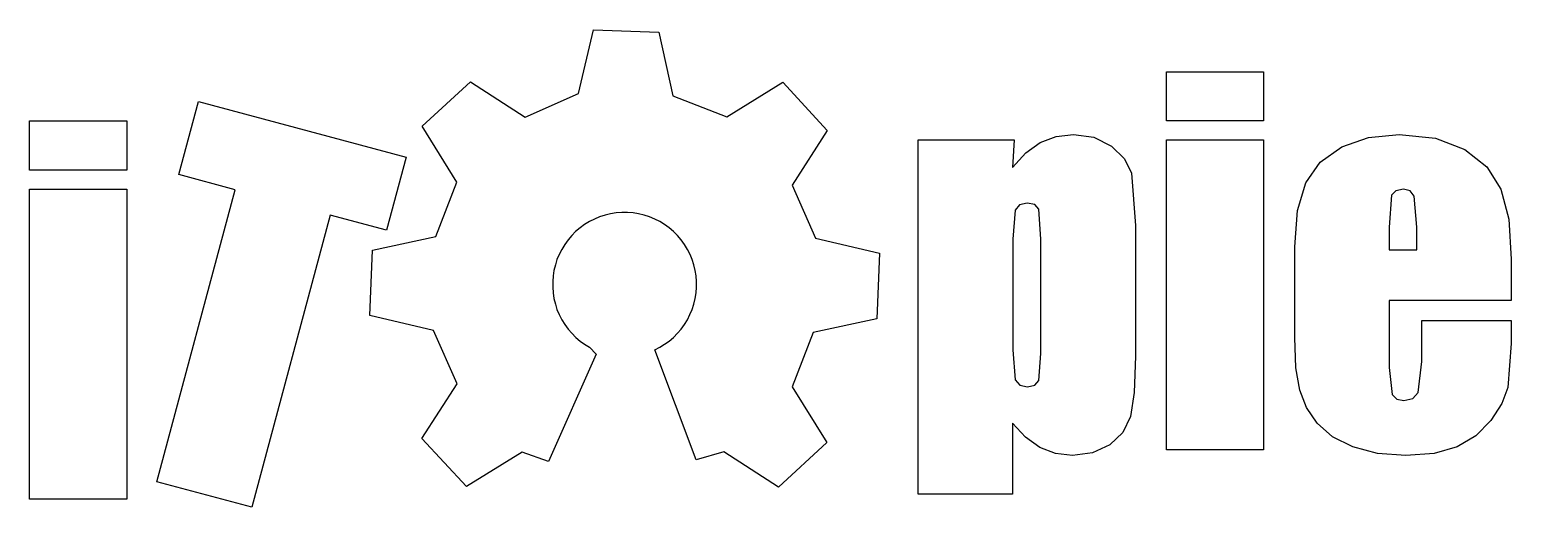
# Model space of a CAD drawing. Header units: metres. Extents: x -47 to 70, y -17 to 20.
import ezdxf

# ---------------------------------------------------------------- set-up
doc = ezdxf.new("R2010")
doc.units = ezdxf.units.M

msp = doc.modelspace()

# ---------------------------------------------------------------- linework, layer by layer
at = {"layer": 'Grouper#3'}
for p, q in [((-3.66, 15.38), (-2.47, 20.43)), ((-2.47, 20.43), (2.73, 20.22)), ((2.73, 20.22), (3.82, 15.18)), ((42.97, 17.1), (50.68, 17.1)), ((42.97, 13.19), (42.97, 17.1)), ((50.68, 17.1), (50.68, 13.19)), ((-16.04, 12.77), (-12.21, 16.29)), ((-12.21, 16.29), (-7.88, 13.5)), ((-7.88, 13.5), (-3.66, 15.38)), ((8.12, 13.53), (12.54, 16.26)), ((12.54, 16.26), (16.07, 12.44)), ((-35.34, 8.94), (-33.79, 14.74)), ((-33.79, 14.74), (-17.32, 10.33)), ((3.82, 15.18), (8.12, 13.53)), ((-47.18, 13.2), (-39.47, 13.2)), ((-47.18, 9.29), (-47.18, 13.2)), ((-39.47, 13.2), (-39.47, 9.29)), ((50.68, 13.19), (42.97, 13.19)), ((-13.3, 8.35), (-16.04, 12.77)), ((16.07, 12.44), (13.28, 8.1)), ((32.97, 11.48), (34.23, 11.97)), ((34.23, 11.97), (35.6, 12.13)), ((35.6, 12.13), (37.22, 11.9)), ((37.22, 11.9), (38.61, 11.19)), ((56.87, 11.14), (59, 11.88)), ((59, 11.88), (61.43, 12.13)), ((61.43, 12.13), (64.3, 11.83)), ((64.3, 11.83), (66.63, 10.94)), ((23.28, 11.69), (30.89, 11.69)), ((23.28, -16.41), (23.28, 11.69)), ((30.89, 11.69), (30.76, 9.51)), ((30.76, 9.51), (31.81, 10.66)), ((31.81, 10.66), (32.97, 11.48)), ((38.61, 11.19), (39.64, 10.19)), ((42.97, 11.69), (50.68, 11.69)), ((42.97, -12.9), (42.97, 11.69)), ((50.68, 11.69), (50.68, -12.9)), ((55.17, 9.93), (56.87, 11.14)), ((66.63, 10.94), (68.37, 9.55)), ((-17.32, 10.33), (-18.88, 4.53)), ((39.64, 10.19), (40.19, 9.04)), ((54.02, 8.29), (55.17, 9.93)), ((68.37, 9.55), (69.5, 7.77)), ((-39.47, 9.29), (-47.18, 9.29)), ((-30.89, 7.74), (-35.34, 8.94)), ((-14.96, 4.04), (-13.3, 8.35)), ((40.19, 9.04), (40.51, 4.89)), ((53.36, 6.08), (54.02, 8.29)), ((-47.18, 7.79), (-39.47, 7.79)), ((-47.18, -16.8), (-47.18, 7.79)), ((-39.47, 7.79), (-39.47, -16.8)), ((-37.1, -15.43), (-30.89, 7.74)), ((13.28, 8.1), (15.15, 3.89)), ((60.82, 7.3), (60.63, 4.76)), ((61.15, 7.66), (60.82, 7.3)), ((61.78, 7.78), (61.15, 7.66)), ((62.3, 7.64), (61.78, 7.78)), ((62.62, 7.22), (62.3, 7.64)), ((62.82, 4.76), (62.62, 7.22)), ((69.5, 7.77), (70.12, 5.39)), ((-0.67, 5.9), (-1.11, 5.83)), ((-0.22, 5.93), (-0.67, 5.9)), ((0.22, 5.93), (-0.22, 5.93)), ((0.67, 5.9), (0.22, 5.93)), ((1.11, 5.83), (0.67, 5.9)), ((30.98, 6.12), (30.79, 3.81)), ((31.32, 6.54), (30.98, 6.12)), ((31.93, 6.68), (31.32, 6.54)), ((32.54, 6.56), (31.93, 6.68)), ((32.86, 6.19), (32.54, 6.56)), ((33, 3.82), (32.86, 6.19)), ((53.15, 3.2), (53.36, 6.08)), ((-23.35, 5.73), (-29.56, -17.45)), ((-18.88, 4.53), (-23.35, 5.73)), ((-3.53, 4.71), (-3.88, 4.42)), ((-3.17, 4.97), (-3.53, 4.71)), ((-2.79, 5.21), (-3.17, 4.97)), ((-2.39, 5.41), (-2.79, 5.21)), ((-1.98, 5.58), (-2.39, 5.41)), ((-1.55, 5.72), (-1.98, 5.58)), ((-1.11, 5.83), (-1.55, 5.72)), ((1.55, 5.72), (1.11, 5.83)), ((1.98, 5.58), (1.55, 5.72)), ((2.39, 5.41), (1.98, 5.58)), ((2.79, 5.21), (2.39, 5.41)), ((3.17, 4.97), (2.79, 5.21)), ((3.53, 4.71), (3.17, 4.97)), ((3.88, 4.42), (3.53, 4.71)), ((40.51, 4.89), (40.51, -5.47)), ((60.63, 4.76), (60.63, 2.96)), ((62.82, 2.96), (62.82, 4.76)), ((70.12, 5.39), (70.32, 2.22)), ((-20, 2.95), (-14.96, 4.04)), ((-4.48, 3.76), (-4.75, 3.4)), ((-4.19, 4.1), (-4.48, 3.76)), ((-3.88, 4.42), (-4.19, 4.1)), ((4.19, 4.1), (3.88, 4.42)), ((4.48, 3.76), (4.19, 4.1)), ((4.75, 3.4), (4.48, 3.76)), ((15.15, 3.89), (20.21, 2.7)), ((30.79, 3.81), (30.79, -4.95)), ((33, -5.26), (33, 3.82)), ((-20.21, -2.24), (-20, 2.95)), ((-5.19, 2.61), (-5.36, 2.2)), ((-4.98, 3.01), (-5.19, 2.61)), ((-4.75, 3.4), (-4.98, 3.01)), ((4.98, 3.01), (4.75, 3.4)), ((5.19, 2.61), (4.98, 3.01)), ((5.36, 2.2), (5.19, 2.61)), ((20.21, 2.7), (20, -2.5)), ((53.15, -3.97), (53.15, 3.2)), ((60.63, 2.96), (62.82, 2.96)), ((-5.6, 1.34), (-5.67, 0.9)), ((-5.49, 1.77), (-5.6, 1.34)), ((-5.36, 2.2), (-5.49, 1.77)), ((5.49, 1.77), (5.36, 2.2)), ((5.6, 1.34), (5.49, 1.77)), ((5.67, 0.9), (5.6, 1.34)), ((70.32, 2.22), (70.32, -1.04)), ((-5.67, 0.9), (-5.7, 0.45)), ((-5.7, 0.45), (-5.7, 0)), ((5.7, 0.45), (5.67, 0.9)), ((5.7, 0), (5.7, 0.45)), ((-5.7, 0), (-5.67, -0.45)), ((-5.67, -0.45), (-5.6, -0.89)), ((-5.6, -0.89), (-5.49, -1.33)), ((5.49, -1.33), (5.6, -0.89)), ((5.6, -0.89), (5.67, -0.45)), ((5.67, -0.45), (5.7, 0)), ((70.32, -1.04), (60.63, -1.04)), ((60.63, -1.04), (60.63, -6.36)), ((-15.15, -3.44), (-20.21, -2.24)), ((-5.49, -1.33), (-5.36, -1.75)), ((-5.36, -1.75), (-5.18, -2.17)), ((-5.18, -2.17), (-4.98, -2.57)), ((4.98, -2.57), (5.18, -2.17)), ((5.18, -2.17), (5.36, -1.75)), ((5.36, -1.75), (5.49, -1.33)), ((-13.28, -7.65), (-15.15, -3.44)), ((-4.98, -2.57), (-4.75, -2.95)), ((-4.75, -2.95), (-4.48, -3.31)), ((-4.48, -3.31), (-4.19, -3.65)), ((4.19, -3.65), (4.48, -3.31)), ((4.48, -3.31), (4.75, -2.95)), ((4.75, -2.95), (4.98, -2.57)), ((20, -2.5), (14.96, -3.59)), ((63.23, -2.64), (70.32, -2.64)), ((63.23, -5.88), (63.23, -2.64)), ((70.32, -2.64), (70.32, -4.45)), ((-4.19, -3.65), (-3.87, -3.97)), ((-3.87, -3.97), (-3.53, -4.26)), ((-3.53, -4.26), (-3.17, -4.52)), ((-3.17, -4.52), (-2.79, -4.76)), ((2.79, -4.76), (3.17, -4.52)), ((3.17, -4.52), (3.53, -4.26)), ((3.53, -4.26), (3.87, -3.97)), ((3.87, -3.97), (4.19, -3.65)), ((14.96, -3.59), (13.3, -7.9)), ((53.24, -6.39), (53.15, -3.97)), ((70.32, -4.45), (70.04, -7.96)), ((-2.25, -5.3), (-6.02, -13.82)), ((-2.79, -4.76), (-2.25, -5.3)), ((2.39, -4.96), (2.79, -4.76)), ((5.68, -13.68), (2.39, -4.96)), ((30.79, -4.95), (30.98, -7.34)), ((32.85, -7.38), (33, -5.26)), ((40.51, -5.47), (40.41, -8.34)), ((53.54, -8.15), (53.24, -6.39)), ((60.63, -6.36), (60.87, -8.51)), ((62.94, -8.35), (63.23, -5.88)), ((-16.07, -11.99), (-13.28, -7.65)), ((13.3, -7.9), (16.04, -12.32)), ((30.98, -7.34), (31.34, -7.75)), ((31.34, -7.75), (31.95, -7.89)), ((31.95, -7.89), (32.53, -7.77)), ((32.53, -7.77), (32.85, -7.38)), ((54.08, -9.53), (53.54, -8.15)), ((70.04, -7.96), (69.56, -9.22)), ((40.41, -8.34), (40.11, -10.24)), ((60.87, -8.51), (61.23, -8.87)), ((61.23, -8.87), (61.8, -8.99)), ((61.8, -8.99), (62.51, -8.83)), ((62.51, -8.83), (62.94, -8.35)), ((69.56, -9.22), (68.69, -10.57)), ((40.11, -10.24), (39.5, -11.52)), ((54.93, -10.78), (54.08, -9.53)), ((68.69, -10.57), (67.5, -11.78)), ((30.76, -10.77), (30.76, -16.41)), ((31.8, -11.89), (30.76, -10.77)), ((39.5, -11.52), (38.48, -12.5)), ((56.15, -11.85), (54.93, -10.78)), ((-12.54, -15.81), (-16.07, -11.99)), ((16.04, -12.32), (12.21, -15.84)), ((32.93, -12.7), (31.8, -11.89)), ((34.17, -13.19), (32.93, -12.7)), ((38.48, -12.5), (37.12, -13.14)), ((50.68, -12.9), (42.97, -12.9)), ((57.76, -12.66), (56.15, -11.85)), ((59.72, -13.18), (57.76, -12.66)), ((66.02, -12.65), (64.19, -13.17)), ((67.5, -11.78), (66.02, -12.65)), ((-8.12, -13.07), (-12.54, -15.81)), ((-6.02, -13.82), (-8.12, -13.07)), ((7.88, -13.05), (5.68, -13.68)), ((12.21, -15.84), (7.88, -13.05)), ((35.51, -13.35), (34.17, -13.19)), ((37.12, -13.14), (35.51, -13.35)), ((61.95, -13.35), (59.72, -13.18)), ((64.19, -13.17), (61.95, -13.35)), ((-29.56, -17.45), (-37.1, -15.43)), ((30.76, -16.41), (23.28, -16.41)), ((-39.47, -16.8), (-47.18, -16.8))]:
    msp.add_line(p, q, dxfattribs=at)

doc.saveas('drawing.dxf')
